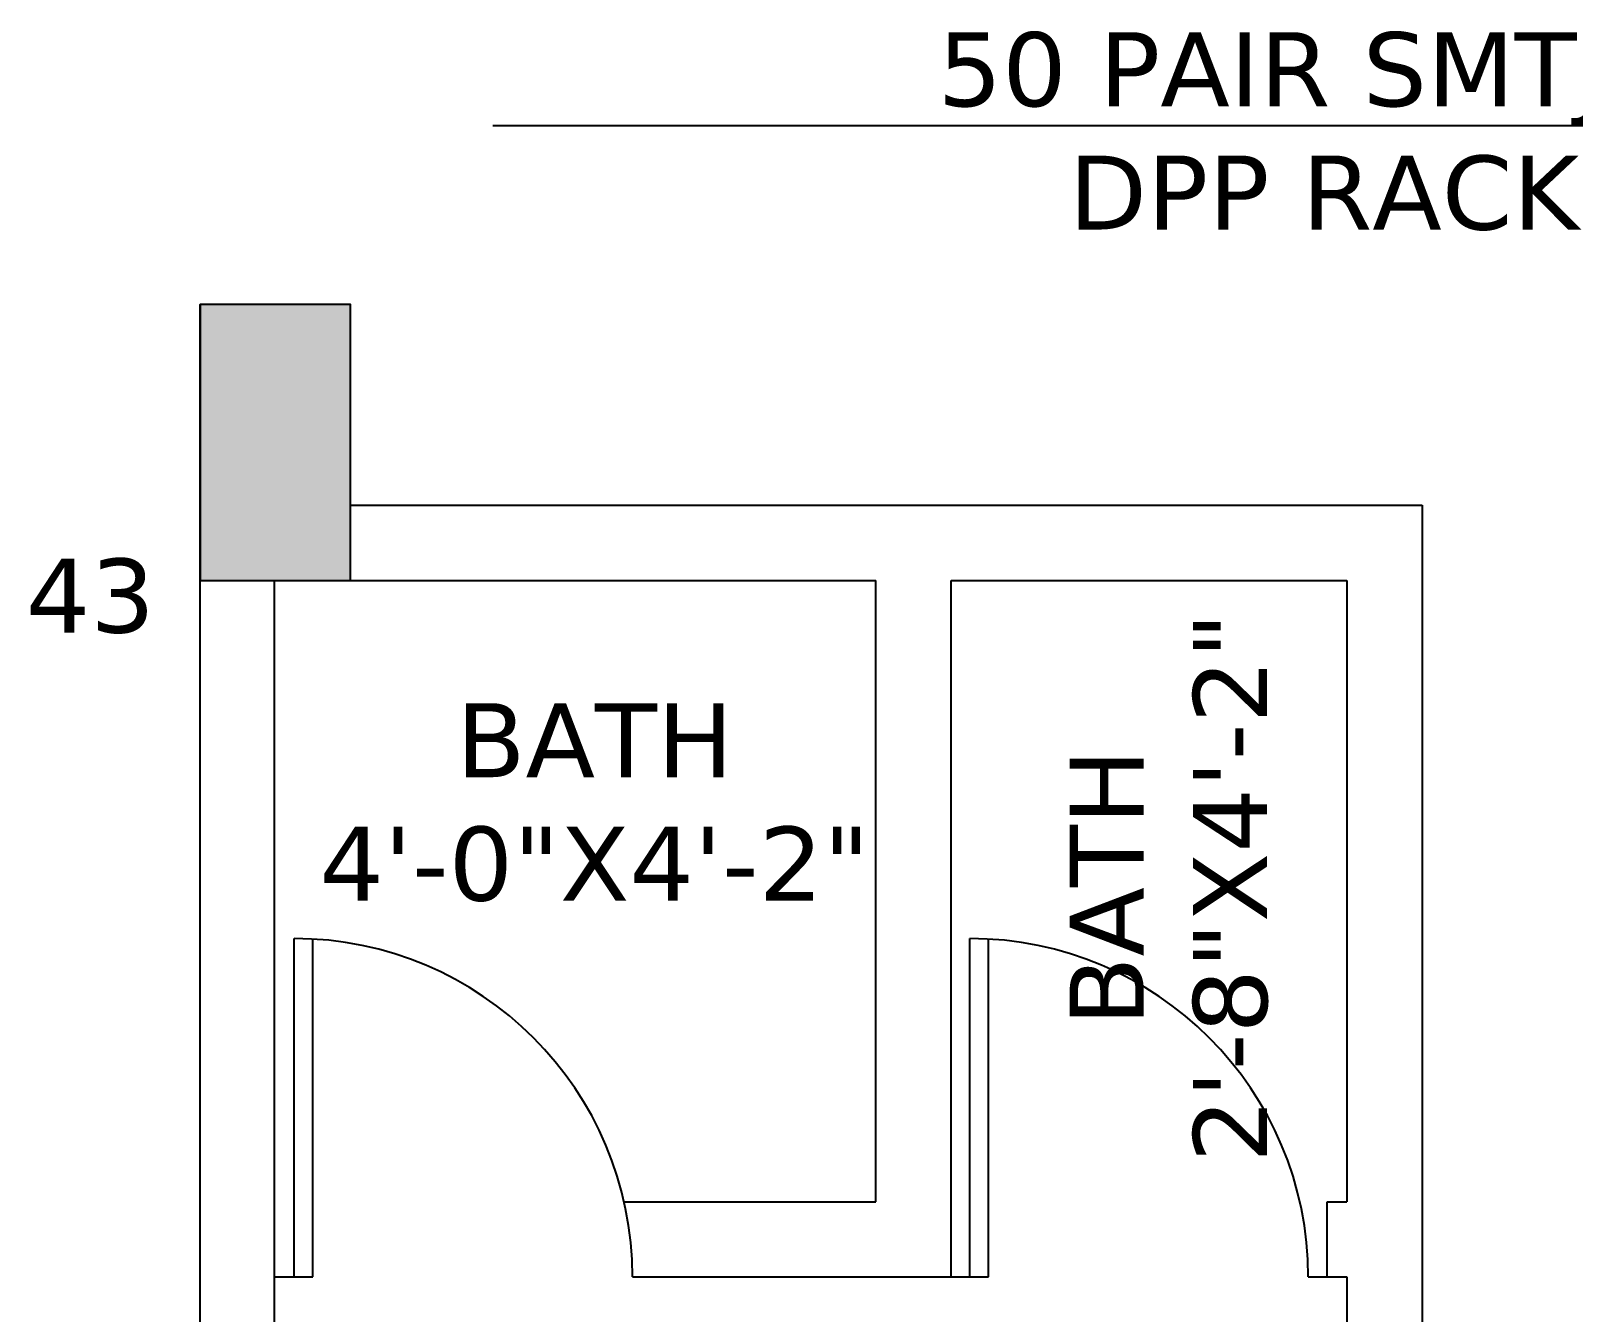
# Model space of a CAD drawing. Header units: millimetres. Extents: x -5691 to 68617, y -23008 to 84113.
# Drawn here: x 34252 to 37377, y 19167 to 21764 of the extents above; entities that cross this region are included whole.
import ezdxf

# ---------------------------------------------------------------- set-up
doc = ezdxf.new("R2010")
doc.units = ezdxf.units.MM
doc.header["$LTSCALE"] = 700
doc.header["$MEASUREMENT"] = 0
for name, color, linetype in [('architactur xref$0$COLUMN', 8, 'Continuous'), ('architactur xref$0$COLUMN HATCH', 8, 'Continuous'), ('architactur xref$0$EL - TEXT', 8, 'Continuous'), ('architactur xref$0$TEXT', 8, 'Continuous'), ('architactur xref$0$WALL', 8, 'Continuous'), ('rcp$0$X-REF', 8, 'Continuous'), ('X-REF', 8, 'Continuous')]:
    doc.layers.add(name, color=color, linetype=linetype)
doc.styles.add('architactur xref$0$VERDANA', font='verdana.ttf')

# ---------------------------------------------------------------- blocks, each defined once
blk = doc.blocks.new('architactur xref$0$D2.5')
at = {"color": 0}
for p, q in [((1.5, 0), (1.5, 27)), ((3, 0), (3, 26.96)), ((0, 0), (3, 0)), ((28.5, 0), (30, 0))]:
    blk.add_line(p, q, dxfattribs=at)
blk.add_arc((1.5, 0), 27, 0, 90, dxfattribs=at)
blk = doc.blocks.new('architactur xref')
at = {"layer": 'architactur xref$0$COLUMN HATCH', "linetype": 'Continuous'}
blk.add_hatch(color=256, dxfattribs=at).paths.add_polyline_path([(1374, 835), (1362, 835), (1362, 813), (1374, 813)])
at = {"layer": 'architactur xref$0$TEXT', "lineweight": 0}
blk.add_hatch(color=256, dxfattribs=at).paths.add_polyline_path([(1374, 835), (1362, 835), (1362, 813), (1374, 813)])
at = {"layer": 'architactur xref$0$WALL', "linetype": 'Continuous'}
blk.add_hatch(color=256, dxfattribs=at).paths.add_polyline_path([(1374, 835), (1362, 835), (1362, 813), (1374, 813)])
at = {"layer": 'architactur xref$0$COLUMN', "linetype": 'Continuous'}
blk.add_lwpolyline([(1362, 813), (1374, 813), (1374, 835), (1362, 835)], close=True, dxfattribs=at)
at = {"layer": 'architactur xref$0$EL - TEXT'}
blk.add_line((1491.63, 849.28), (1385.36, 849.28), dxfattribs=at)
at = {"layer": 'architactur xref$0$TEXT', "lineweight": 0}
blk.add_lwpolyline([(1362, 813), (1374, 813), (1374, 835), (1362, 835)], close=True, dxfattribs=at)
at = {"layer": 'architactur xref$0$WALL', "linetype": 'Continuous'}
for p, q in [((1362, 667.71), (1362, 835)), ((1374, 835), (1362, 835)), ((1374, 813), (1374, 835)), ((1374, 819), (1459.5, 819)), ((1459.5, 819), (1459.5, 742.49)), ((1362, 813), (1415.91, 813)), ((1367.93, 667.71), (1367.93, 813)), ((1415.91, 763.42), (1415.91, 813)), ((1421.91, 813), (1453.5, 813)), ((1421.91, 757.42), (1421.91, 813)), ((1453.5, 813), (1453.5, 763.42)), ((1395.82, 763.42), (1415.91, 763.42)), ((1451.91, 763.42), (1453.5, 763.42)), ((1451.91, 757.42), (1451.91, 763.42)), ((1396.5, 757.42), (1421.91, 757.42)), ((1451.91, 757.42), (1453.5, 757.42)), ((1453.5, 757.42), (1453.5, 742.49))]:
    blk.add_line(p, q, dxfattribs=at)
at = {"layer": 'architactur xref$0$WALL'}
for p, q in [((1447.22, 819), (1459.5, 819)), ((1447.22, 813), (1453.5, 813))]:
    blk.add_line(p, q, dxfattribs=at)
at = {"layer": 'architactur xref$0$COLUMN', "linetype": 'Continuous'}
for p in [(1368, 757.42), (1421.91, 757.42)]:
    blk.add_blockref('architactur xref$0$D2.5', p, dxfattribs=at)
at = {"layer": 'architactur xref$0$TEXT', "linetype": 'Continuous', "char_height": 5.9055, "attachment_point": 5, "style": 'architactur xref$0$VERDANA'}
for s, insert, width in [('50 PAIR SMTJB/\\PDPP RACK', (1451.67, 848.81), 105.1582), ('BATH \\P4\'-0"X4\'-2"', (1393.48, 795.27), 58.8886)]:
    blk.add_mtext(s, dxfattribs=dict(at, insert=insert, width=width))
at = {"layer": 'architactur xref$0$TEXT', "lineweight": 0, "insert": (1353.25, 811.73), "char_height": 5.906, "width": 5.1391, "attachment_point": 5, "style": 'architactur xref$0$VERDANA'}
blk.add_mtext('43', dxfattribs=at)
at = {"layer": 'architactur xref$0$TEXT', "linetype": 'Continuous', "insert": (1439.31, 788.5), "char_height": 5.9055, "width": 58.8886, "attachment_point": 5, "rotation": 90, "style": 'architactur xref$0$VERDANA'}
blk.add_mtext('BATH \\P2\'-8"X4\'-2"', dxfattribs=at)
blk = doc.blocks.new('rcp')
at = {"layer": 'rcp$0$X-REF', "xscale": 25.39999999999418, "yscale": 25.39999999999418, "zscale": 25.39999999999418}
blk.add_blockref('architactur xref', (0, 0), dxfattribs=at)

msp = doc.modelspace()

# ---------------------------------------------------------------- block references
at = {"layer": 'X-REF', "ltscale": 8}
msp.add_blockref('rcp', (0, 0), dxfattribs=at)

# ---------------------------------------------------------------- next in the draw order: block references
at = {"layer": 'X-REF', "xscale": 25.39999999999418, "yscale": 25.39999999999418, "zscale": 25.39999999999418}
msp.add_blockref('architactur xref', (0, 0), dxfattribs=at)

doc.saveas('drawing.dxf')
